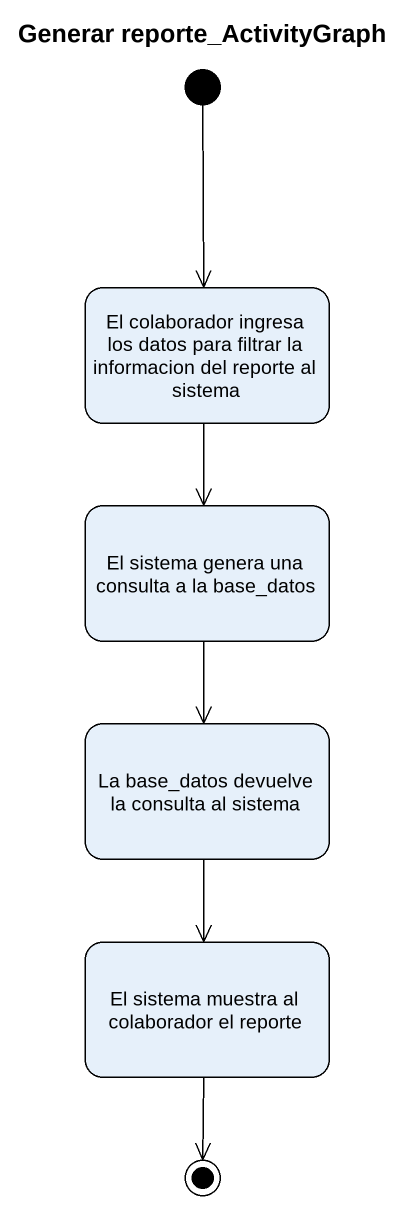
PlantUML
@startuml
title Generar reporte_ActivityGraph
hide empty description
state "El colaborador ingresa los datos para filtrar la informacion del reporte al sistema" as El_colaborador_ingresa_los
state "El sistema genera una consulta a la base_datos" as El_sistema_genera_una
state "La base_datos devuelve la consulta al sistema" as La_base_datos_devuelve_la
state "El sistema muestra al colaborador el reporte" as El_sistema_muestra_al
[*] --> El_colaborador_ingresa_los
El_colaborador_ingresa_los --> El_sistema_genera_una
El_sistema_genera_una --> La_base_datos_devuelve_la
La_base_datos_devuelve_la --> El_sistema_muestra_al
El_sistema_muestra_al --> [*]
@enduml
